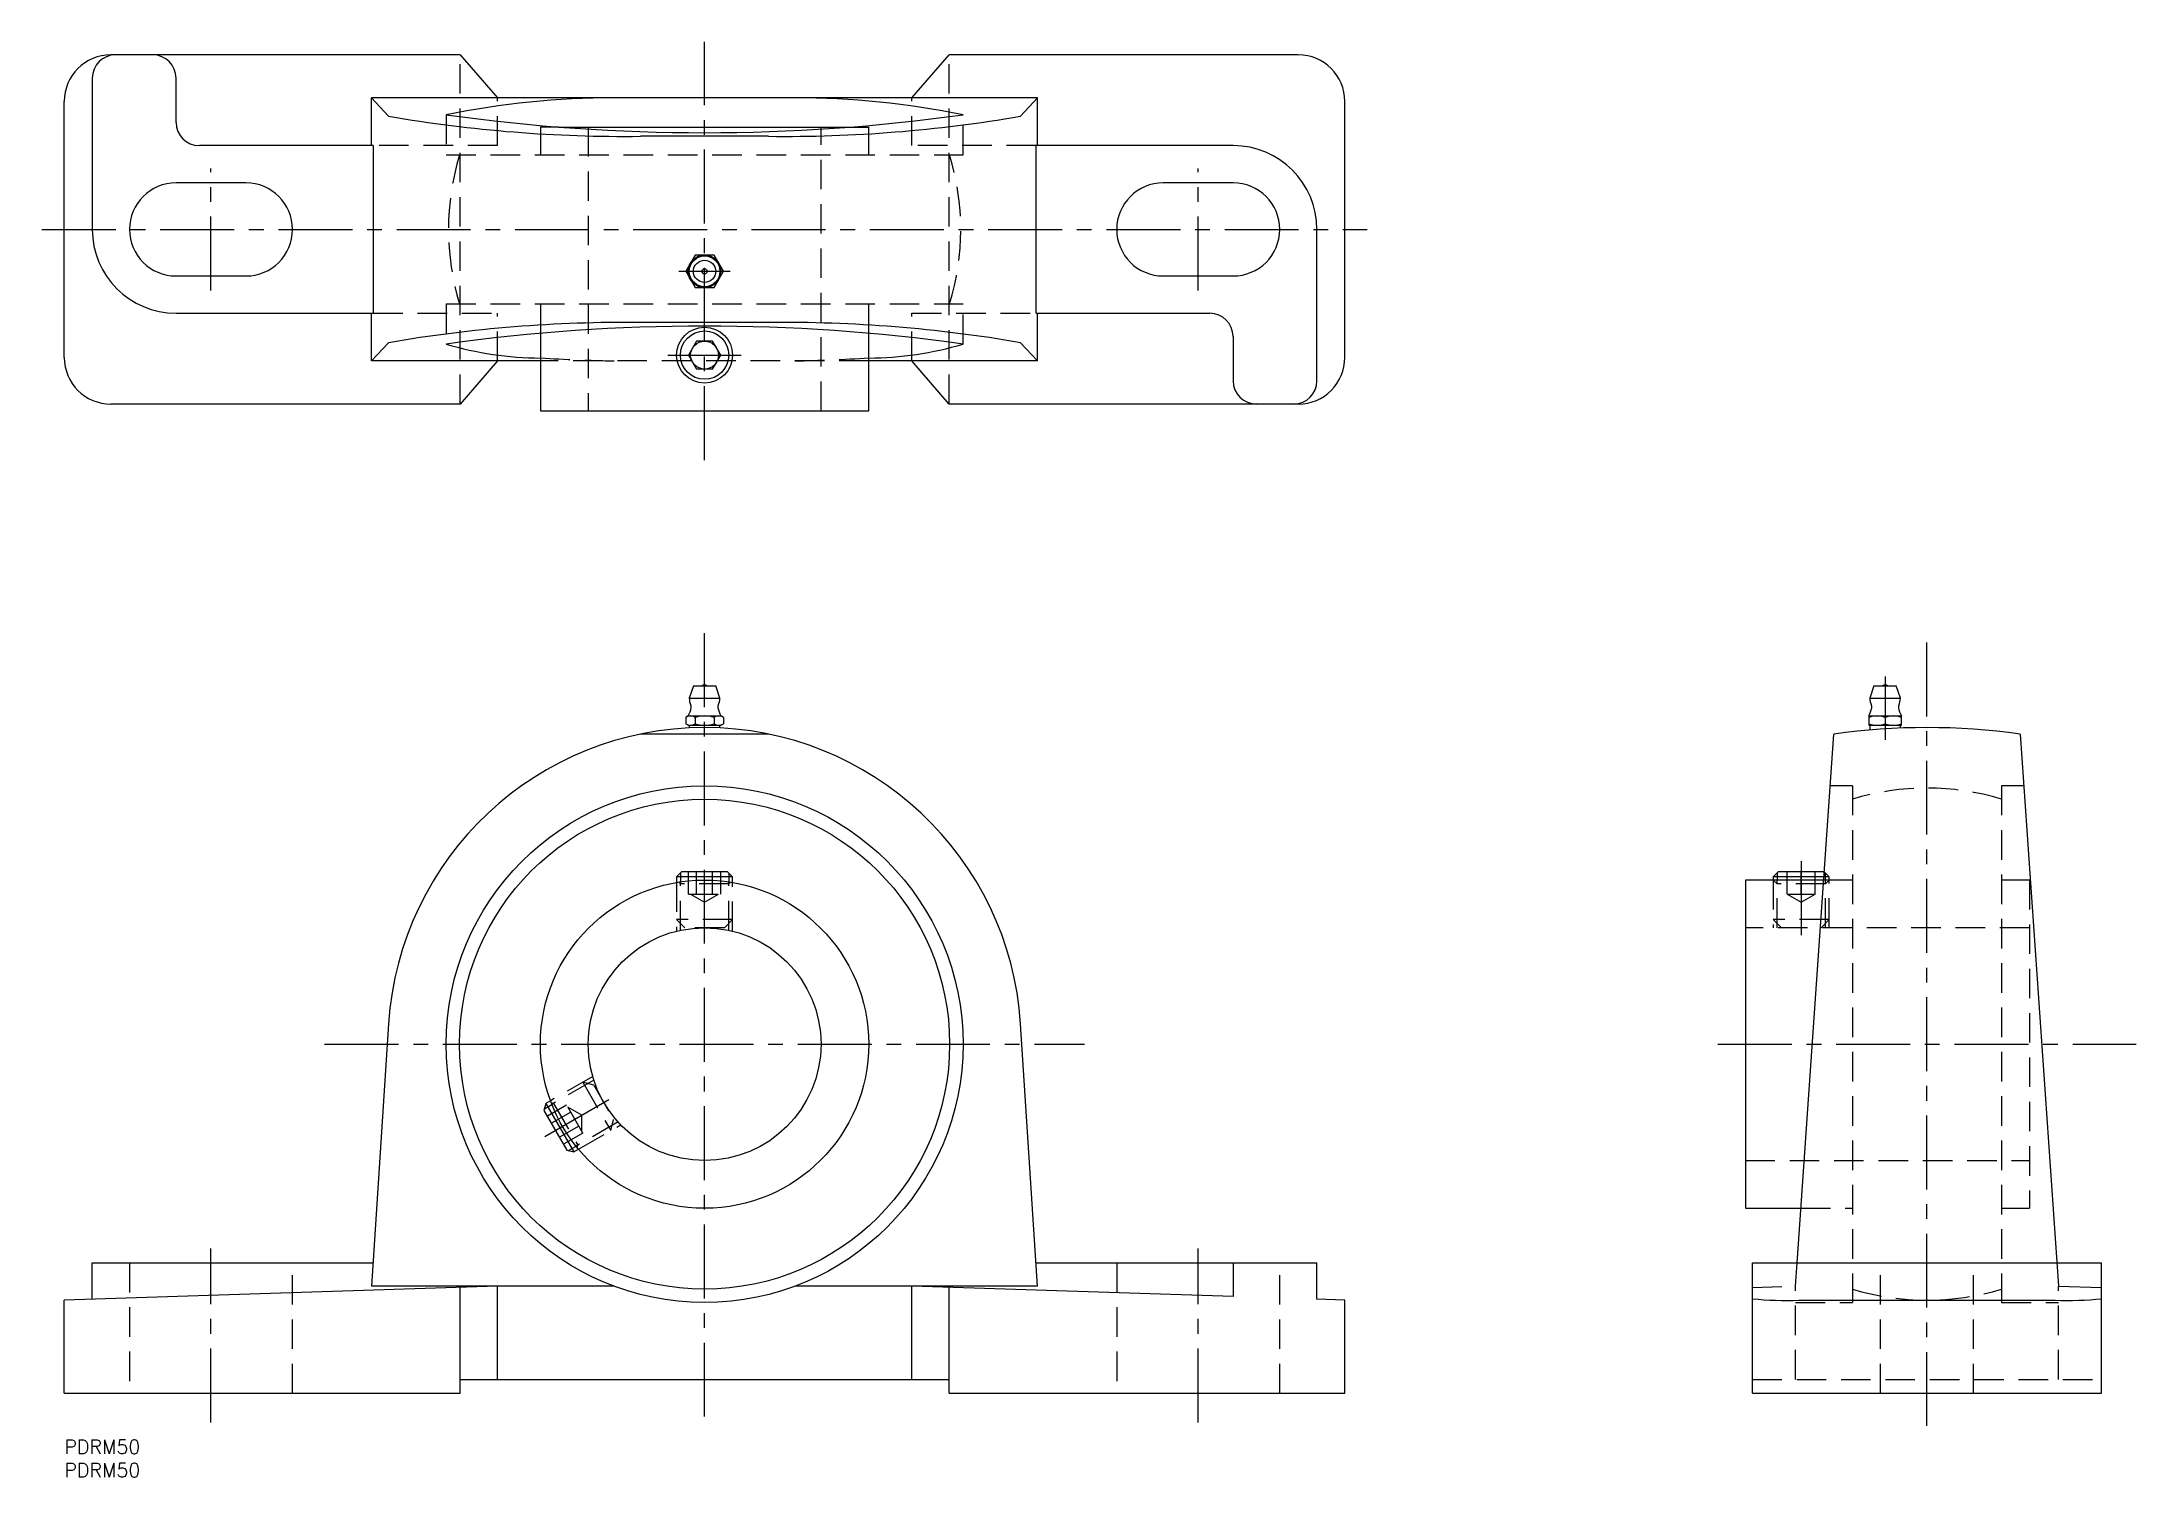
# Model space of a CAD drawing. Extents: x -5 to 445, y -8 to 300.
import ezdxf

# ---------------------------------------------------------------- set-up
doc = ezdxf.new("R2010")
doc.units = 0
doc.header["$LTSCALE"] = 0.5
doc.linetypes.add('CENTER', pattern=[50.8, 31.75, -6.35, 6.35, -6.35])
doc.linetypes.add('DASHED', pattern=[19.05, 12.7, -6.35])
for name, color, linetype in [('MSM_CENTER', 1, 'CENTER'), ('MSM_CONTINUOUS', 7, 'CONTINUOUS'), ('MSM_DASHED', 4, 'DASHED'), ('MSM_NARROW', 5, 'CONTINUOUS'), ('MSM_PART_NUMBER', 7, 'CONTINUOUS')]:
    doc.layers.add(name, color=color, linetype=linetype)
doc.styles.get("Standard").update_dxf_attribs({"font": 'txt.shx', "height": 3, "bigfont": 'bigfont.shx'})

msp = doc.modelspace()

# ---------------------------------------------------------------- linework, layer by layer
at = {"layer": 'MSM_CENTER'}
for p, q in [((137.5, 210.47), (137.5, 300.29)), ((31.5, 246.87), (31.5, 273.12)), ((243.5, 246.87), (243.5, 273.12)), ((-4.81, 260), (279.81, 260)), ((131.99, 251), (143.01, 251)), ((129.62, 233), (145.38, 233)), ((137.5, 5), (137.5, 174.74)), ((400, 3), (400, 171.74)), ((391, 163.95), (391, 150.4)), ((373, 124.3), (373, 107.26)), ((55.91, 85), (219.09, 85)), ((355.09, 85), (444.91, 85)), ((103.17, 65.18), (118.52, 74.04)), ((31.5, 3.76), (31.5, 41.11)), ((243.5, 3.76), (243.5, 41.11))]:
    msp.add_line(p, q, dxfattribs=at)
at = {"layer": 'MSM_CONTINUOUS'}
for p, q in [((85, 297.5), (10, 297.5)), ((85, 297.5), (93, 288.25)), ((182, 288.25), (190, 297.5)), ((265, 297.5), (190, 297.5)), ((6, 292.5), (6, 260)), ((24, 283), (24, 292.5)), ((66, 278), (66, 288.25)), ((209, 288.25), (66, 288.25)), ((66, 288.25), (69.64, 284.33)), ((205.36, 284.33), (209, 288.25)), ((209, 278), (209, 288.25)), ((0, 232.5), (0, 287.5)), ((275, 232.5), (275, 287.5)), ((106.15, 282), (168.85, 282)), ((151.25, 280), (123.75, 280)), ((66.32, 278), (29, 278)), ((66.32, 278), (66.32, 242)), ((251, 278), (208.68, 278)), ((208.68, 242), (208.68, 278)), ((39, 270), (24, 270)), ((251, 270), (236, 270)), ((269, 227.5), (269, 260)), ((135.48, 254.5), (133.46, 251)), ((139.52, 254.5), (135.48, 254.5)), ((141.54, 251), (139.52, 254.5)), ((24, 250), (39, 250)), ((133.46, 251), (135.48, 247.5)), ((135.48, 247.5), (139.52, 247.5)), ((139.52, 247.5), (141.54, 251)), ((236, 250), (251, 250)), ((24, 242), (66.32, 242)), ((66, 231.75), (66, 242)), ((151.25, 240), (123.75, 240)), ((208.68, 242), (246, 242)), ((209, 231.75), (209, 242)), ((69.64, 235.67), (66, 231.75)), ((102.25, 237.68), (102.25, 221)), ((135.77, 236), (134.04, 233)), ((139.23, 236), (135.77, 236)), ((140.96, 233), (139.23, 236)), ((172.75, 221), (172.75, 237.68)), ((209, 231.75), (205.36, 235.67)), ((251, 237), (251, 227.5)), ((102.25, 231.75), (66, 231.75)), ((93, 231.75), (85, 222.5)), ((134.04, 233), (135.77, 230)), ((139.23, 230), (135.77, 230)), ((139.23, 230), (140.96, 233)), ((209, 231.75), (172.75, 231.75)), ((190, 222.5), (182, 231.75)), ((85, 222.5), (10, 222.5)), ((102.25, 221), (172.75, 221)), ((265, 222.5), (190, 222.5)), ((135.1, 162), (134.2, 159.3)), ((135.1, 162), (139.9, 162)), ((140.8, 159.3), (139.9, 162)), ((388.6, 162), (387.7, 159.3)), ((388.6, 162), (393.4, 162)), ((394.3, 159.3), (393.4, 162)), ((134.2, 159.3), (140.8, 159.3)), ((387.7, 159.3), (394.3, 159.3)), ((134, 155.5), (133.46, 155.19)), ((133.46, 155.19), (133.46, 153.81)), ((133.46, 153.81), (134, 153.5)), ((134, 155.5), (141, 155.5)), ((134, 153.5), (141, 153.5)), ((134.2, 153.5), (134.2, 152.92)), ((135.48, 155.19), (135.48, 153.81)), ((139.52, 155.19), (139.52, 153.81)), ((140.8, 152.92), (140.8, 153.5)), ((141.54, 155.19), (141, 155.5)), ((141, 153.5), (141.54, 153.81)), ((141.54, 155.19), (141.54, 153.81)), ((387.5, 155.5), (387.5, 153.5)), ((387.5, 155.5), (394.5, 155.5)), ((387.5, 153.5), (394.5, 153.5)), ((387.7, 153.5), (387.7, 152.47)), ((391, 155.19), (391, 153.81)), ((394.3, 152.89), (394.3, 153.5)), ((394.5, 153.5), (394.5, 155.5)), ((151.25, 151.59), (123.75, 151.59)), ((372.1, 38), (380, 151.59)), ((420, 151.59), (428.25, 33)), ((132.57, 122), (131.5, 120.93)), ((142.43, 122), (132.57, 122)), ((143.5, 120.93), (142.43, 122)), ((368.07, 122), (367, 120.93)), ((377.93, 122), (368.07, 122)), ((377.94, 121.99), (377.93, 122)), ((143.5, 120.93), (131.5, 120.93)), ((131.5, 120.93), (131.5, 119.74)), ((143.5, 119.74), (143.5, 120.93)), ((377.82, 120.25), (361, 120.25)), ((361, 120.25), (361, 49.75)), ((367, 120.93), (367, 120.25)), ((377.87, 120.93), (367, 120.93)), ((69.64, 89.38), (66, 33)), ((209, 33), (205.36, 89.38)), ((103.39, 72.23), (102.99, 70.77)), ((104.42, 72.83), (103.39, 72.23)), ((103.39, 72.23), (109.39, 61.84)), ((102.99, 70.77), (107.92, 62.23)), ((107.92, 62.23), (109.39, 61.84)), ((109.39, 61.84), (110.42, 62.44)), ((361, 49.75), (372.92, 49.75)), ((6, 38), (66.32, 38)), ((6, 30.19), (6, 38)), ((208.68, 38), (269, 38)), ((251, 38), (251, 30.77)), ((269, 30.19), (269, 38)), ((362.5, 38), (437.5, 38)), ((362.5, 10), (362.5, 38)), ((437.5, 10), (437.5, 38)), ((93, 33), (0, 30)), ((118.1, 33), (66, 33)), ((85, 10), (85, 32.74)), ((93, 13), (93, 33)), ((209, 33), (156.9, 33)), ((251, 30.77), (182, 33)), ((182, 13), (182, 33)), ((190, 10), (190, 32.74)), ((428.25, 33), (437.5, 32.74)), ((0, 10), (0, 30)), ((275, 30), (269, 30.19)), ((275, 10), (275, 30)), ((372.5, 30), (427.5, 30)), ((0, 10), (85, 10)), ((85, 13), (190, 13)), ((190, 10), (275, 10)), ((362.5, 10), (437.5, 10))]:
    msp.add_line(p, q, dxfattribs=at)
for centre, radius in [((137.5, 251), 3.5), ((137.5, 251), 3.3), ((137.5, 251), 2.4), ((137.5, 251), 0.555), ((137.5, 233), 6), ((137.5, 233), 5.19), ((137.5, 233), 3), ((137.5, 85), 55.5), ((137.5, 85), 52.62), ((137.5, 85), 35.25), ((137.5, 85), 25)]:
    msp.add_circle(centre, radius, dxfattribs=at)
for centre, radius, start, end in [((10, 287.5), 10, 90, 180), ((11, 292.5), 5, 90, 180), ((19, 292.5), 5, 360, 90), ((265, 287.5), 10, 0, 90), ((117.9, 108.33), 179.92, 89.9345, 101.509), ((157.1, 108.33), 179.92, 78.491, 90.0655), ((120.36, 578.02), 298.04, 260.2022, 270.6512), ((137.5, 681.61), 400.84, 262.0413, 277.9587), ((154.64, 578.02), 298.04, 269.3488, 279.7978), ((29, 283), 5, 180, 270), ((251, 260), 18, 360, 90), ((24, 260), 10, 90, 270), ((39, 260), 10, 270, 90), ((236, 260), 10, 90, 270), ((251, 260), 10, 270, 90), ((24, 260), 18, 180, 270), ((120.36, -58.02), 298.04, 89.3488, 99.7978), ((137.5, -161.61), 400.84, 82.0413, 97.9587), ((154.64, -58.02), 298.04, 80.2022, 90.6512), ((246, 237), 5, 360, 90), ((102.76, 306.1), 73.72, 253.6425, 269.6025), ((172.24, 306.1), 73.72, 270.3975, 286.3575), ((10, 232.5), 10, 180, 270), ((265, 232.5), 10, 270, 360), ((256, 227.5), 5, 180, 270), ((264, 227.5), 5, 270, 0), ((137.5, 160.51), 1.59, 69.5582, 110.4418), ((391, 160.51), 1.59, 69.5582, 110.4418), ((137.5, 159.3), 3.3, 180, 207.4808), ((133.86, 157.41), 0.8, 348.6668, 27.4808), ((141.14, 157.41), 0.8, 152.5192, 191.3332), ((137.5, 159.3), 3.3, 332.5192, 360), ((391, 159.3), 3.3, 180, 207.4808), ((387.36, 157.41), 0.8, 348.6668, 27.4808), ((394.64, 157.41), 0.8, 152.5192, 191.3332), ((391, 159.3), 3.3, 332.5192, 360), ((137.5, 85), 68, 3.6948, 176.3052), ((134.47, 153.71), 1.79, 55.6158, 124.3842), ((134.47, 155.29), 1.79, 235.6665, 304.3335), ((128.76, 158.43), 6, 330.7697, 348.6668), ((137.5, 148.81), 6.69, 72.412, 107.588), ((137.5, 160.19), 6.69, 252.412, 287.588), ((140.53, 153.71), 1.79, 55.6158, 124.3842), ((140.53, 155.29), 1.79, 235.6665, 304.3335), ((146.24, 158.43), 6, 191.3332, 209.2303), ((400, 10), 143, 81.9602, 98.0398), ((382.26, 158.43), 6, 330.7697, 348.6668), ((389.25, 150.45), 5.05, 69.7438, 110.2562), ((389.25, 158.56), 5.06, 249.7547, 290.2453), ((392.75, 150.45), 5.05, 69.7438, 110.2562), ((392.75, 158.56), 5.06, 249.7547, 290.2453), ((399.74, 158.43), 6, 191.3332, 209.2303), ((369.69, 98.2), 68.26, 263.9494, 272.3554), ((430.31, 98.2), 68.26, 267.6446, 276.0506)]:
    msp.add_arc(centre, radius, start, end, dxfattribs=at)
at = {"layer": 'MSM_DASHED'}
for p, q in [((85, 222.5), (85, 297.5)), ((190, 222.5), (190, 297.5)), ((93, 278), (93, 288.25)), ((182, 278), (182, 288.25)), ((82, 284.63), (82, 276)), ((193, 276), (193, 284.63)), ((102.25, 282), (102.25, 276)), ((106.15, 282), (102.25, 282)), ((112.5, 282), (112.5, 221)), ((162.5, 221), (162.5, 282)), ((168.85, 282), (172.75, 282)), ((172.75, 276), (172.75, 282)), ((93, 278), (66.32, 278)), ((82, 276), (193, 276)), ((208.68, 278), (182, 278)), ((82, 244), (193, 244)), ((82, 244), (82, 235.37)), ((102.25, 244), (102.25, 237.68)), ((172.75, 237.68), (172.75, 244)), ((193, 235.37), (193, 244)), ((66.32, 242), (93, 242)), ((93, 231.75), (93, 242)), ((182, 242), (208.68, 242)), ((182, 231.75), (182, 242)), ((172.75, 231.75), (102.25, 231.75)), ((384, 140.5), (379.23, 140.5)), ((384, 140.5), (384, 29.5)), ((420.77, 140.5), (416, 140.5)), ((416, 140.5), (416, 29.5)), ((134.04, 117.2), (134.04, 122)), ((135.77, 117.2), (135.77, 122)), ((139.23, 117.2), (139.23, 122)), ((140.96, 117.2), (140.96, 122)), ((370, 117.2), (370, 122)), ((373, 117.2), (373, 122)), ((376, 117.2), (376, 122)), ((379, 120.93), (377.94, 121.99)), ((378.19, 110), (378.19, 121.74)), ((131.5, 119.74), (131.5, 109.27)), ((131.94, 119.81), (132.31, 119.44)), ((132.31, 109.46), (132.31, 119.87)), ((142.69, 119.44), (132.31, 119.44)), ((134.04, 117.2), (140.96, 117.2)), ((134.5, 117.2), (137.5, 115.47)), ((137.5, 115.47), (140.5, 117.2)), ((142.69, 109.46), (142.69, 119.87)), ((142.69, 119.44), (143.06, 119.81)), ((143.5, 109.27), (143.5, 119.74)), ((367, 120.25), (367, 110)), ((367, 120.25), (367.81, 119.44)), ((367.81, 110), (367.81, 120.25)), ((378.19, 119.44), (367.81, 119.44)), ((370, 117.2), (376, 117.2)), ((370, 117.2), (373, 115.47)), ((373, 115.47), (376, 117.2)), ((384, 120.25), (377.82, 120.25)), ((379, 120.93), (377.87, 120.93)), ((378.19, 119.44), (379, 120.25)), ((379, 110), (379, 120.93)), ((422, 120.25), (416, 120.25)), ((422, 120.25), (422, 49.75)), ((131.5, 111.75), (133.25, 110)), ((143.5, 111.75), (131.5, 111.75)), ((141.75, 110), (133.25, 110)), ((141.75, 110), (143.5, 111.75)), ((422, 110), (361, 110)), ((367, 111.75), (368.75, 110)), ((379, 111.75), (367, 111.75)), ((377.25, 110), (379, 111.75)), ((113.48, 78.06), (104.42, 72.83)), ((113.73, 77.27), (104.71, 72.06)), ((113.72, 76.18), (111.33, 76.82)), ((111.33, 76.82), (117.33, 66.43)), ((105.08, 72.27), (104.58, 72.41)), ((105.08, 72.27), (110.27, 63.29)), ((113.72, 76.18), (117.97, 68.82)), ((107.88, 71.9), (103.73, 69.5)), ((108.75, 70.4), (104.59, 68)), ((111.35, 65.9), (107.88, 71.9)), ((111.11, 69.77), (108.11, 71.5)), ((118.91, 68.28), (109.9, 63.07)), ((110.42, 62.44), (119.48, 67.67)), ((111.11, 66.3), (111.11, 69.77)), ((117.33, 66.43), (117.97, 68.82)), ((110.48, 67.4), (106.32, 65)), ((111.35, 65.9), (107.19, 63.5)), ((110.13, 62.78), (110.27, 63.29)), ((361, 60), (422, 60)), ((372.92, 49.75), (384, 49.75)), ((416, 49.75), (422, 49.75)), ((14, 38), (14, 10)), ((49, 10), (49, 38)), ((226, 38), (226, 10)), ((261, 10), (261, 38)), ((371.75, 33), (372.1, 38)), ((390, 10), (390, 38)), ((410, 10), (410, 38)), ((362.5, 32.74), (371.75, 33)), ((371.75, 13), (371.75, 33)), ((428.25, 13), (428.25, 33)), ((371.75, 29.5), (384, 29.5)), ((416, 29.5), (428.25, 29.5)), ((362.5, 13), (437.5, 13))]:
    msp.add_line(p, q, dxfattribs=at)
for centre, radius, start, end in [((137.5, 260), 55, 163.0876, 196.9124), ((137.5, 260), 55, 343.0876, 16.9124), ((129.87, 723.43), 491.82, 266.7811, 268.6295), ((145.13, 723.43), 491.82, 271.3705, 273.2189), ((400, 85), 55, 73.0876, 106.9124), ((400, 85), 55, 253.0876, 286.9124)]:
    msp.add_arc(centre, radius, start, end, dxfattribs=at)
at = {"layer": 'MSM_NARROW'}
for p, q in [((132.31, 121.74), (132.31, 119.87)), ((142.69, 121.74), (142.69, 119.87)), ((367.81, 121.74), (367.81, 120.25)), ((103.09, 71.12), (104.71, 72.06)), ((108.28, 62.14), (109.9, 63.07))]:
    msp.add_line(p, q, dxfattribs=at)

# ---------------------------------------------------------------- texts
at = {"layer": 'MSM_PART_NUMBER'}
for p in [(0, -3), (0, -8)]:
    msp.add_text('PDRM50', height=3, dxfattribs=at).set_placement(p)

doc.saveas('drawing.dxf')
